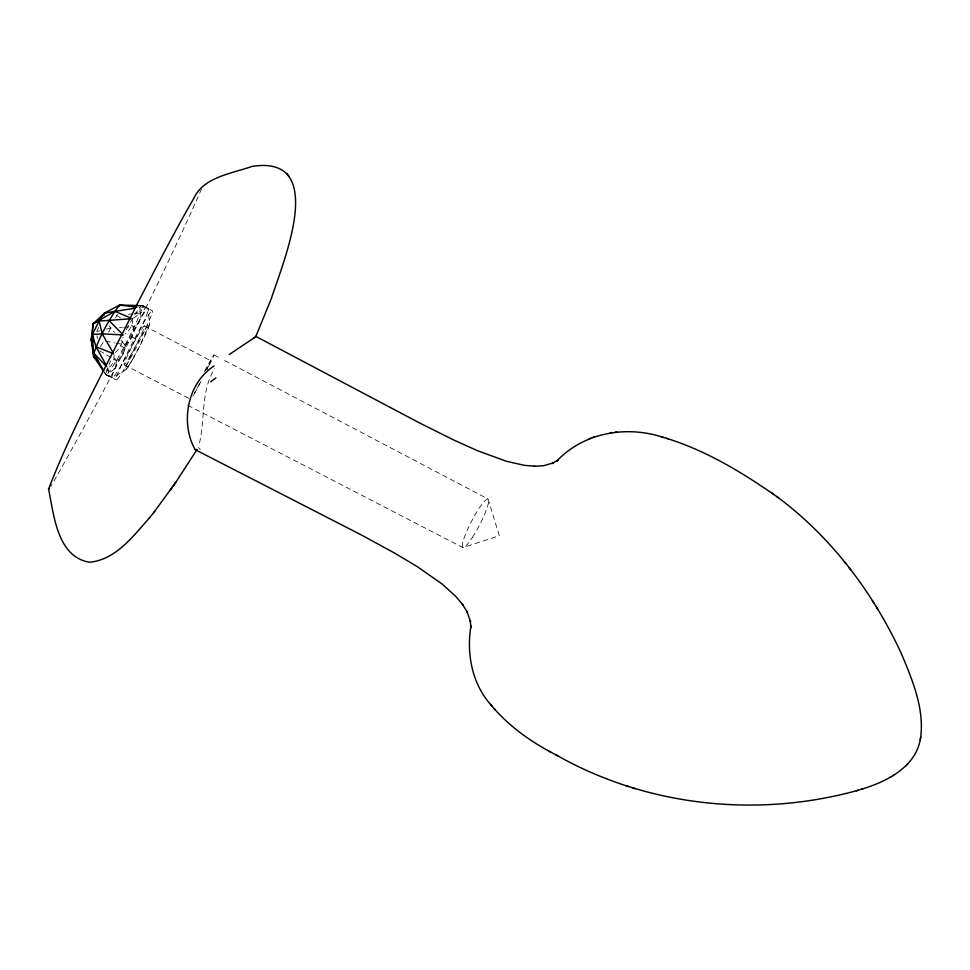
<?xml version="1.0" encoding="UTF-8"?>
<svg xmlns="http://www.w3.org/2000/svg" width="970" height="970" viewBox="0 0 970 970"><rect width="100%" height="100%" fill="white"/><g stroke="black" fill="none" stroke-linecap="round" stroke-linejoin="round"><path stroke-width="0.73" stroke-dasharray="4.85 3.64" d="M199.481 442.963C205.337 418.349 200.547 390.631 214.819 368.527M205.046 370.94L210.89 360.779L206.84 369.546M115.672 317.82L117.237 314.219M201.59 188.859C156.522 290.6 105.9 390.207 50.658 486.807M108.64 332.007L111.477 326.417M97.073 330.758L98.722 327.472M199.468 383.877L193.818 394.353M192.86 396.039L193.321 395.226M100.468 346.557L104.057 340.858M96.66 331.57L99.474 330.855M106.506 329.06L110.725 327.981L114.484 332.48M137.885 306.241L142.238 305.659L148.301 308.642L149.489 324.174L138.758 348.097L130.707 362.61L125.518 369.994L112.12 377.851L105.766 374.493L103.742 371.498M128.428 314.292L132.781 313.856M134.236 313.71L140.044 313.116L135.836 312.243M119.431 327.533L122.341 327.387M123.796 327.314L133.957 326.793L127.834 322.743M137.691 305.538L142.238 305.659M105.536 341.137L114.448 342.846M115.939 343.137L124.851 344.835A21.025 19.473 -33.8 0 0 132.005 336.917A21.025 19.461 -33.6 0 0 133.908 326.805M106.094 374.747L116.182 379.949M124.184 364.817L190.799 399.349M187.695 405.217L462.92 547.601L499.283 535.719L488.128 499.053L224.664 360.525M120.656 345.829L124.548 347.854M131.932 336.881L135.63 338.821M144.348 325.896L210.902 360.816M142.117 305.392L152.411 310.824A39.043 2.764 -62.5 0 1 126.197 365.726A39.043 2.764 -62.5 0 1 124.124 359.397A39.043 2.764 -62.5 0 1 152.435 310.885M213.958 354.899L219.305 357.712M143.56 306.108L148.301 308.642A39.067 2.874 -62.5 0 1 122.693 362.768A39.067 2.874 -62.5 0 1 119.468 358.209A39.067 2.874 -62.5 0 1 148.301 308.642M99.57 350.752L116.097 360.537L113.829 356.839M116.812 315.468L120.486 317.893M106.773 369.861L108.785 371.91L106.942 368.042M121.08 340.337L124.851 344.835M109.064 325.847L110.725 327.981M104.372 371.995L105.766 374.493M97.036 335.826L97.291 338.663M126.33 329.63A39.091 3.031 -62.5 0 1 141.499 309.866A39.091 3.031 -62.5 0 1 114.897 362.974A39.091 3.031 -62.5 0 1 110.677 360.888M200.438 449.401A55.654 9.009 80.6 0 1 198.329 447.437M204.561 371.437A28.385 0.715 -62.5 0 1 213.909 354.923A28.385 0.715 -62.5 0 1 207.083 369.485M200.887 381.513A28.385 0.715 -62.5 0 1 193.115 396.087M140.359 313.055A19.061 13.847 -0.8 0 1 134.175 326.963M142.469 305.623A21.704 7.602 -0.1 0 1 140.25 313.177M107.731 367.8A21.934 5.383 57.7 0 1 105.875 374.711A19.339 3.844 50.5 0 0 108.992 372.104M114.023 355.129A19.546 12.719 63.4 0 1 107.718 367.957M125.13 344.859A18.854 16.696 66 0 1 116.23 360.816M116.279 360.622A21.546 12.889 58.2 0 1 108.882 372.14M139.838 307.441A21.971 11.058 -8.2 0 1 132.466 318.766M132.611 318.621A19.4 15.993 -23.4 0 1 125.021 334.007M142.529 305.659A19.461 1.928 3.3 0 1 139.85 307.526M115.212 352.607A21.692 18.381 -81 0 0 120.716 345.878A21.692 18.381 -81.1 0 0 123.057 337.075M129.859 356.657A21.934 1.552 -62.5 0 0 144.506 325.981A21.934 1.552 -62.5 0 0 128.513 353.444A21.934 1.552 -62.5 0 0 129.859 356.657M472.426 537.392A27.354 4.426 -62.5 0 0 488.165 499.077A27.354 4.426 -62.5 0 0 465.855 533.451A27.354 4.426 -62.5 0 0 472.426 537.392M132.369 359.773A26.02 1.782 -62.5 0 0 149.416 323.919A26.02 1.782 -62.5 0 0 130.259 357.166A26.02 1.782 -62.5 0 0 132.369 359.773"/><path stroke-width="1.45" d="M137.691 305.538L119.516 305.041L104.53 313.08L93.035 323.834L92.405 334.432L93.629 356.572L103.341 370.916M96.867 321.81L93.035 323.834L91.241 339.609L93.629 356.572L97.679 360.658M119.395 305.974L119.516 305.041L136.721 307.138M920.542 738.158C924.677 708.791 912.37 680.031 901.348 653.537C872.976 592.452 831.108 536.689 776.703 496.494M861.275 789.289C886.265 781.82 915.765 767.294 920.445 738.703M920.251 739.77L920.76 736.97M103.972 315.42L104.53 313.08L107.427 312.207M119.516 305.041C108.749 319.736 99.898 336.093 93.896 353.274L103.669 370.758M196.958 449.692L175.243 483.096M154.303 511.845L175.679 482.466M92.599 337.584L91.241 339.609L93.896 353.274L106.603 366.624M169.992 490.662L175.449 482.805M93.629 356.572L94.514 355.335M48.5 488.747C53.847 514.464 57.036 556.974 89.567 562.236C116.024 559.763 133.52 535.646 149.913 517.349M149.477 517.883L154.703 511.335M905.628 766.07L907.629 764.057M255.692 336.748L271.273 298.772C282.015 264.737 329.764 153.951 251.86 166.452C232.048 173.521 203.748 176.928 193.915 198.135C173.945 232.727 155.709 268.29 137.303 303.743C107.258 365.096 73.077 425.272 48.633 488.953L49.349 488.468M214.115 365.969C187.198 383.259 180.081 422.968 195.164 449.656L361.325 534.955L394.778 553.191L417.294 566.65L442.271 584.158L455.864 596.501L462.775 604.759L462.338 604.14L467.261 612.179L466.873 611.318L470.511 621.794L470.292 620.461L470.85 627.845L470.959 625.771C466.303 653.962 472.038 684.408 491.851 705.893M229.32 354.486L255.243 337.087M890.048 777.297L891.248 776.606M892.824 775.673L893.928 775.03M663.177 437.373C626.414 425.163 583.855 432.426 556.719 461.126L558.368 459.816L552.027 463.539L553.264 462.92L543.552 465.709L534.143 466.279L534.919 466.255L524.188 465.321L506.316 461.223L477.664 450.771L453.754 440.004L419.67 423.005L255.68 336.311M93.035 323.834L114.945 311.358L135.23 308.181M589.105 438.779L590.875 438.076M593.119 437.179L594.962 436.464M196.51 449.728L195.164 449.656M555.786 754.733C646.553 806.591 757.861 818.268 858.135 790.259M856.364 790.805L862.948 788.768M133.533 306.811L136.43 306.423M615.162 432.22L616.968 432.026M610.275 432.753L612.021 432.559M92.805 341.913L91.241 339.609L92.405 334.432L99.11 321.058L130.841 318.791M666.511 438.319C707.191 450.929 744.135 473.603 778.764 497.998M661.31 436.864L668.415 438.828M626.159 785.785L628.596 786.573M632.864 787.943L635.314 788.743M109.101 320.573L123.19 334.953L102.214 333.874L92.405 334.432L95.969 346.726L113.672 353.808M130.962 318.111L114.945 311.358L104.53 313.08L99.11 321.058L102.214 333.874L112.956 352.559M490.674 704.523C508.68 726.518 532.518 743.081 557.762 755.763M548.802 751.083L550.742 752.089M771.065 492.396L773.114 493.888M494.179 708.621L495.367 710.028M288.854 176.152L286.647 173.375M844.288 561.618L845.961 563.74M849.029 567.632L850.69 569.729M872.418 600.636L873.8 602.819M876.346 606.917L877.692 609.039M95.969 346.726L106.13 365.035M254.807 337.16A52.028 1.867 -25.7 0 1 254.091 337.633M210.757 381.816A74.678 5.262 -38.1 0 1 215.934 377.827M196.728 449.425A52.344 8.572 81.6 0 1 196.486 449.607"/></g></svg>
